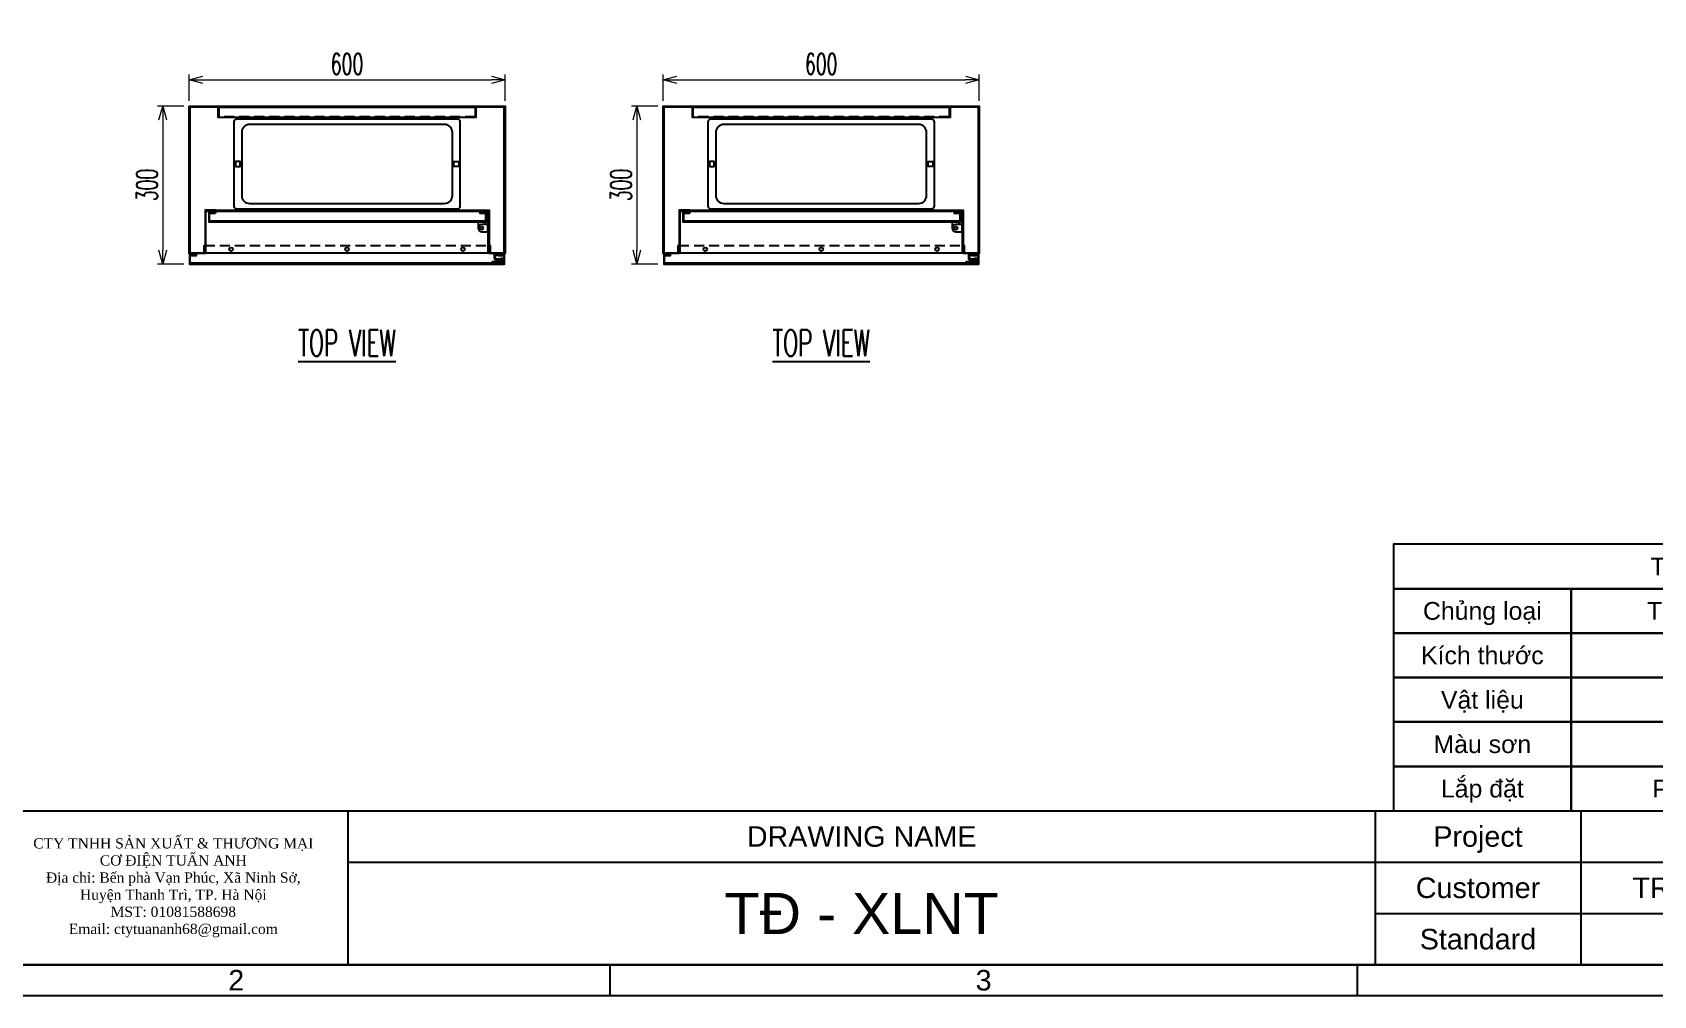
# Model space of a CAD drawing. Header units: millimetres. Extents: x 28713 to 59118, y -54378 to -19615.
# Drawn here: x 35673 to 38750, y -54378 to -52548 of the extents above; entities that cross this region are included whole.
import ezdxf
from ezdxf.enums import TextEntityAlignment as Align

# ---------------------------------------------------------------- set-up
doc = ezdxf.new("R2010")
doc.units = ezdxf.units.MM
doc.header["$LTSCALE"] = 3
doc.linetypes.add('ACAD_ISO04W100', pattern=[30, 24, -3, 0, -3])
doc.linetypes.add('HIDDEN', pattern=[9.525, 6.35, -3.175])
for name, color, linetype in [('@.TEXT', 7, 'Continuous'), ('@.VISIBLE', 7, 'Continuous'), ('centerline', 6, 'ACAD_ISO04W100'), ('dim', 7, 'Continuous'), ('equipments', 2, 'Continuous')]:
    doc.layers.add(name, color=color, linetype=linetype)
doc.styles.add('Ann_w01', font='romans.shx', dxfattribs={"width": 0.6, "bigfont": 'chineset.shx'})
doc.styles.add('Arial', font='arial.ttf')
doc.dimstyles.new('Dim 01_SC20', dxfattribs={"dimscale": 20, "dimtxt": 2, "dimasz": 1.3, "dimexe": 0.5, "dimexo": 0.5, "dimgap": 0.5, "dimtad": 1, "dimdec": 1, "dimzin": 12, "dimdsep": 46, "dimtxsty": 'Ann_w01', "dimblk": 'OPEN30', "dimcen": 1.5, "dimclrd": 6, "dimclre": 6, "dimclrt": 3, "dimadec": 1, "dimazin": 3, "dimtm": 1e-09, "dimtfac": 1, "dimtdec": 1, "dimtix": 1, "dimtmove": 0, "dimatfit": 3, "dimldrblk": 'OPEN30', "dimfxl": 1, "dimtolj": 1, "dimlwd": 20, "dimlwe": 20, "dimarcsym": 0})

# ---------------------------------------------------------------- blocks, each defined once
blk = doc.blocks.new('KHUNG BAN VE (Made by Tung)')
at = {"layer": '@.VISIBLE', "color": 8}
for p, q in [((123, 18), (123, 3)), ((223, 18), (223, 3)), ((243, 18), (243, 3)), ((123, 13), (294, 13)), ((223, 8), (294, 8)), ((148.5, 3), (148.5, 0)), ((221.25, 3), (221.25, 0))]:
    blk.add_line(p, q, dxfattribs=at)
for points in [[(0, 0), (297, 0), (297, 210), (0, 210)], [(3, 3), (294, 3), (294, 207), (3, 207)], [(3, 18), (294, 18), (294, 3), (3, 3)]]:
    blk.add_lwpolyline(points, close=True, dxfattribs=at)
at = {"layer": '@.TEXT', "color": 2, "style": 'Arial'}
for s, p in [('DRAWING NAME', (173, 15.5)), ('Project', (233, 15.5)), ('Customer', (233, 10.5)), ('Standard', (233, 5.5))]:
    blk.add_text(s, height=2, dxfattribs=at).set_placement(p, align=Align.MIDDLE_CENTER)
at = {"layer": '@.TEXT', "color": 1, "style": 'Arial'}
for s, p in [('2', (112.125, 1.5)), ('3', (184.875, 1.5))]:
    blk.add_text(s, height=2, dxfattribs=at).set_placement(p, align=Align.MIDDLE_CENTER)
for tag, height, p in [('DESIGNER_NAME', 2, (38, 15.5)), ('PROJECT_CODE', 2, (258.5, 15.5)), ('SCALE', 2, (289, 15.5)), ('APPROVED_NAME', 2, (38, 10.5)), ('CUSTOMER_NAME', 2, (258.5, 10.5)), ('PAGE', 2, (289, 10.5)), ('DRAWING_NAME', 4, (173, 8)), ('TOTAL', 2, (289, 5.5))]:
    blk.add_attdef(tag, text='', height=height, dxfattribs=at).set_placement(p, align=Align.MIDDLE_CENTER)
at = {"layer": '@.VISIBLE', "color": 30, "insert": (106, 10.5), "char_height": 1, "attachment_point": 5, "style": 'Ann_w01'}
blk.add_mtext_dynamic_manual_height_columns('{\\fTimes New Roman|b0|i0|c0|p18;\\W1;CTY TNHH SẢN XUẤT & THƯƠNG MẠI CƠ ĐIỆN TUẤN ANH\\PĐịa chỉ: Bến phà Vạn Phúc, Xã Ninh Sở, Huyện Thanh Trì, TP. Hà Nội\\PMST: 01081588698\\PEmail: ctytuananh68@gmail.com}', width=28.70976, gutter_width=99.197, heights=[0], dxfattribs=at)
blk = doc.blocks.new('Bảng thông số (Made by Tung)')
at = {"color": 8}
for points in [[(-80, 25), (0, 25), (0, 30), (-80, 30)], [(-80, 20), (-60, 20), (-60, 25), (-80, 25)], [(-60, 20), (0, 20), (0, 25), (-60, 25)], [(-80, 15), (-60, 15), (-60, 20), (-80, 20)], [(-60, 15), (0, 15), (0, 20), (-60, 20)], [(-80, 10), (-60, 10), (-60, 15), (-80, 15)], [(-60, 10), (0, 10), (0, 15), (-60, 15)], [(-80, 5), (-60, 5), (-60, 10), (-80, 10)], [(-60, 5), (0, 5), (0, 10), (-60, 10)], [(-80, 0), (-60, 0), (-60, 5), (-80, 5)], [(-60, 0), (0, 0), (0, 5), (-60, 5)]]:
    blk.add_lwpolyline(points, close=True, dxfattribs=at)
at = {"color": 4, "style": 'Arial'}
for tag, p in [('FORM', (-30, 22.5)), ('SIZE', (-30, 17.5)), ('MATERIAL', (-30, 12.5)), ('PAINTING', (-30, 7.5)), ('ASSEMBLY', (-30, 2.5))]:
    blk.add_attdef(tag, text='', height=2, dxfattribs=at).set_placement(p, align=Align.MIDDLE_CENTER)
at = {"layer": '@.TEXT', "color": 1, "style": 'Arial'}
blk.add_text('Thông số kỹ thuật', height=2, dxfattribs=at).set_placement((-40, 27.5), align=Align.MIDDLE_CENTER)
at = {"layer": '@.TEXT', "color": 2, "style": 'Arial'}
for s, p in [('Chủng loại', (-70, 22.5)), ('Kích thước', (-70, 17.5)), ('Vật liệu', (-70, 12.5)), ('Màu sơn', (-70, 7.5)), ('Lắp đặt', (-70, 2.5))]:
    blk.add_text(s, height=2, dxfattribs=at).set_placement(p, align=Align.MIDDLE_CENTER)
blk = doc.blocks.new('_Open30')
at = {"color": 0, "linetype": 'ByBlock', "lineweight": -2}
for p, q in [((-1, 0.27), (0, 0)), ((0, 0), (-1, -0.27)), ((0, 0), (-1, 0))]:
    blk.add_line(p, q, dxfattribs=at)
blk = doc.blocks.new('*D36')
at = {"layer": '@.VISIBLE', "color": 6, "lineweight": 20, "transparency": 16777216}
for p, q in [((35960.3, -52688.4), (35910.3, -52688.4)), ((35920.3, -52714.4), (35920.3, -52962.4)), ((35960.3, -52988.4), (35910.3, -52988.4))]:
    blk.add_line(p, q, dxfattribs=at)
at = {"layer": 'Defpoints', "color": 0, "transparency": 16777216}
for p in [(35970.3, -52688.4), (35920.3, -52988.4), (35970.3, -52988.4)]:
    blk.add_point(p, dxfattribs=at)
at = {"layer": '@.VISIBLE', "color": 6, "lineweight": 20, "transparency": 16777216, "xscale": 26, "yscale": 26, "zscale": 26}
for p, rotation in [((35920.3, -52688.4), 90), ((35920.3, -52988.4), 270)]:
    blk.add_blockref('_Open30', p, dxfattribs=dict(at, rotation=rotation))
at = {"layer": '@.VISIBLE', "color": 3, "transparency": 16777216, "insert": (35890.3, -52838.4), "char_height": 40, "attachment_point": 5, "rotation": 90, "style": 'Ann_w01'}
blk.add_mtext('\\A1;300', dxfattribs=at)
blk = doc.blocks.new('*D37')
at = {"layer": '@.VISIBLE', "color": 6, "lineweight": 20, "transparency": 16777216}
for p, q in [((35970.3, -52678.4), (35970.3, -52628.4)), ((35996.3, -52638.4), (36544.3, -52638.4)), ((36570.3, -52678.4), (36570.3, -52628.4))]:
    blk.add_line(p, q, dxfattribs=at)
at = {"layer": 'Defpoints', "color": 0, "transparency": 16777216}
for p in [(36570.3, -52638.4), (35970.3, -52688.4), (36570.3, -52688.4)]:
    blk.add_point(p, dxfattribs=at)
at = {"layer": '@.VISIBLE', "color": 6, "lineweight": 20, "transparency": 16777216, "xscale": 26, "yscale": 26, "zscale": 26, "rotation": 180}
blk.add_blockref('_Open30', (35970.3, -52638.4), dxfattribs=at)
at = {"layer": '@.VISIBLE', "color": 6, "lineweight": 20, "transparency": 16777216, "xscale": 26, "yscale": 26, "zscale": 26}
blk.add_blockref('_Open30', (36570.3, -52638.4), dxfattribs=at)
at = {"layer": '@.VISIBLE', "color": 3, "transparency": 16777216, "insert": (36270.3, -52608.4), "char_height": 40, "attachment_point": 5, "style": 'Ann_w01'}
blk.add_mtext('\\A1;600', dxfattribs=at)
blk = doc.blocks.new('*D38')
at = {"layer": '@.VISIBLE', "color": 6, "lineweight": 20, "transparency": 16777216}
for p, q in [((36860.3, -52688.4), (36810.3, -52688.4)), ((36820.3, -52714.4), (36820.3, -52962.4)), ((36860.3, -52988.4), (36810.3, -52988.4))]:
    blk.add_line(p, q, dxfattribs=at)
at = {"layer": 'Defpoints', "color": 0, "transparency": 16777216}
for p in [(36870.3, -52688.4), (36820.3, -52988.4), (36870.3, -52988.4)]:
    blk.add_point(p, dxfattribs=at)
at = {"layer": '@.VISIBLE', "color": 6, "lineweight": 20, "transparency": 16777216, "xscale": 26, "yscale": 26, "zscale": 26}
for p, rotation in [((36820.3, -52688.4), 90), ((36820.3, -52988.4), 270)]:
    blk.add_blockref('_Open30', p, dxfattribs=dict(at, rotation=rotation))
at = {"layer": '@.VISIBLE', "color": 3, "transparency": 16777216, "insert": (36790.3, -52838.4), "char_height": 40, "attachment_point": 5, "rotation": 90, "style": 'Ann_w01'}
blk.add_mtext('\\A1;300', dxfattribs=at)
blk = doc.blocks.new('*D39')
at = {"layer": '@.VISIBLE', "color": 6, "lineweight": 20, "transparency": 16777216}
for p, q in [((36870.3, -52678.4), (36870.3, -52628.4)), ((36896.3, -52638.4), (37444.3, -52638.4)), ((37470.3, -52678.4), (37470.3, -52628.4))]:
    blk.add_line(p, q, dxfattribs=at)
at = {"layer": 'Defpoints', "color": 0, "transparency": 16777216}
for p in [(37470.3, -52638.4), (36870.3, -52688.4), (37470.3, -52688.4)]:
    blk.add_point(p, dxfattribs=at)
at = {"layer": '@.VISIBLE', "color": 6, "lineweight": 20, "transparency": 16777216, "xscale": 26, "yscale": 26, "zscale": 26, "rotation": 180}
blk.add_blockref('_Open30', (36870.3, -52638.4), dxfattribs=at)
at = {"layer": '@.VISIBLE', "color": 6, "lineweight": 20, "transparency": 16777216, "xscale": 26, "yscale": 26, "zscale": 26}
blk.add_blockref('_Open30', (37470.3, -52638.4), dxfattribs=at)
at = {"layer": '@.VISIBLE', "color": 3, "transparency": 16777216, "insert": (37170.3, -52608.4), "char_height": 40, "attachment_point": 5, "style": 'Ann_w01'}
blk.add_mtext('\\A1;600', dxfattribs=at)

msp = doc.modelspace()

# ---------------------------------------------------------------- linework, layer by layer
at = {"layer": '@.VISIBLE', "color": 6}
for p, q in [((36020.76, -52886.43), (36519.76, -52886.43)), ((36020.76, -52887.93), (36519.76, -52887.93)), ((36920.76, -52886.43), (37419.76, -52886.43)), ((36920.76, -52887.93), (37419.76, -52887.93)), ((36002.76, -52967.43), (36537.76, -52967.43)), ((36902.76, -52967.43), (37437.76, -52967.43))]:
    msp.add_line(p, q, dxfattribs=at)
at = {"layer": '@.VISIBLE', "color": 4}
for p, q in [((36020.76, -52890.43), (36020.76, -52891.93)), ((36521.76, -52890.43), (36521.76, -52891.93)), ((36920.76, -52890.43), (36920.76, -52891.93)), ((37421.76, -52890.43), (37421.76, -52891.93))]:
    msp.add_line(p, q, dxfattribs=at)
at = {"layer": '@.VISIBLE', "linetype": 'HIDDEN'}
for p, q in [((36000.26, -52953.43), (36540.26, -52953.43)), ((36900.26, -52953.43), (37440.26, -52953.43))]:
    msp.add_line(p, q, dxfattribs=at)
at = {"layer": '@.VISIBLE'}
for points in [[(36000.26, -52953.43), (36000.26, -52968.43), (35970.26, -52968.43), (35970.26, -52688.43), (36570.26, -52688.43), (36570.26, -52968.43), (36540.26, -52968.43), (36540.26, -52953.43), (36541.76, -52953.43), (36541.76, -52966.93), (36568.76, -52966.93), (36568.76, -52690.43), (35971.76, -52690.43), (35971.76, -52966.93), (35998.76, -52966.93), (35998.76, -52953.43)], [(36900.26, -52953.43), (36900.26, -52968.43), (36870.26, -52968.43), (36870.26, -52688.43), (37470.26, -52688.43), (37470.26, -52968.43), (37440.26, -52968.43), (37440.26, -52953.43), (37441.76, -52953.43), (37441.76, -52966.93), (37468.76, -52966.93), (37468.76, -52690.43), (36871.76, -52690.43), (36871.76, -52966.93), (36898.76, -52966.93), (36898.76, -52953.43)], [(36058.26, -52802.93), (36067.26, -52802.93), (36067.26, -52793.93), (36058.26, -52793.93)], [(36482.26, -52802.93), (36473.26, -52802.93), (36473.26, -52793.93), (36482.26, -52793.93)], [(36958.26, -52802.93), (36967.26, -52802.93), (36967.26, -52793.93), (36958.26, -52793.93)], [(37382.26, -52802.93), (37373.26, -52802.93), (37373.26, -52793.93), (37382.26, -52793.93)]]:
    msp.add_lwpolyline(points, close=True, dxfattribs=at)
at = {"layer": '@.VISIBLE', "color": 151}
for points in [[(36514.76, -52690.43), (36514.76, -52710.43), (36025.76, -52710.43), (36025.76, -52690.43)], [(37414.76, -52690.43), (37414.76, -52710.43), (36925.76, -52710.43), (36925.76, -52690.43)]]:
    msp.add_lwpolyline(points, close=True, dxfattribs=at)
at = {"layer": '@.VISIBLE', "color": 151, "linetype": 'HIDDEN'}
for points in [[(36513.26, -52690.43), (36513.26, -52708.93), (36027.26, -52708.93), (36027.26, -52690.43)], [(37413.26, -52690.43), (37413.26, -52708.93), (36927.26, -52708.93), (36927.26, -52690.43)]]:
    msp.add_lwpolyline(points, dxfattribs=at)
at = {"layer": '@.VISIBLE'}
for points in [[(36060.26, -52883.43), (36480.26, -52883.43, 0.4142136), (36485.26, -52878.43), (36485.26, -52718.43, 0.4142136), (36480.26, -52713.43), (36060.26, -52713.43, 0.4142136), (36055.26, -52718.43), (36055.26, -52878.43, 0.4142136)], [(36085.26, -52873.43), (36455.26, -52873.43, 0.4142136), (36470.26, -52858.43), (36470.26, -52738.43, 0.4142136), (36455.26, -52723.43), (36085.26, -52723.43, 0.4142136), (36070.26, -52738.43), (36070.26, -52858.43, 0.4142136)], [(36960.26, -52883.43), (37380.26, -52883.43, 0.4142136), (37385.26, -52878.43), (37385.26, -52718.43, 0.4142136), (37380.26, -52713.43), (36960.26, -52713.43, 0.4142136), (36955.26, -52718.43), (36955.26, -52878.43, 0.4142136)], [(36985.26, -52873.43), (37355.26, -52873.43, 0.4142136), (37370.26, -52858.43), (37370.26, -52738.43, 0.4142136), (37355.26, -52723.43), (36985.26, -52723.43, 0.4142136), (36970.26, -52738.43), (36970.26, -52858.43, 0.4142136)]]:
    msp.add_lwpolyline(points, format="xyb", close=True, dxfattribs=at)
at = {"layer": '@.VISIBLE', "color": 6}
for points in [[(36002.26, -52967.43), (36002.26, -52887.93), (36020.76, -52887.93), (36020.76, -52886.43), (36000.76, -52886.43), (36000.76, -52967.43)], [(36538.26, -52967.43), (36538.26, -52887.93), (36519.76, -52887.93), (36519.76, -52886.43), (36539.76, -52886.43), (36539.76, -52967.43)], [(36902.26, -52967.43), (36902.26, -52887.93), (36920.76, -52887.93), (36920.76, -52886.43), (36900.76, -52886.43), (36900.76, -52967.43)], [(37438.26, -52967.43), (37438.26, -52887.93), (37419.76, -52887.93), (37419.76, -52886.43), (37439.76, -52886.43), (37439.76, -52967.43)]]:
    msp.add_lwpolyline(points, close=True, dxfattribs=at)
at = {"layer": '@.VISIBLE', "color": 4}
for points in [[(36020.76, -52890.43), (36007.76, -52890.43), (36007.76, -52908.43), (36534.76, -52908.43), (36534.76, -52890.43), (36521.76, -52890.43)], [(36521.76, -52891.93), (36533.26, -52891.93), (36533.26, -52906.93), (36009.26, -52906.93), (36009.26, -52891.93), (36020.76, -52891.93)], [(36920.76, -52890.43), (36907.76, -52890.43), (36907.76, -52908.43), (37434.76, -52908.43), (37434.76, -52890.43), (37421.76, -52890.43)], [(37421.76, -52891.93), (37433.26, -52891.93), (37433.26, -52906.93), (36909.26, -52906.93), (36909.26, -52891.93), (36920.76, -52891.93)], [(36556.29, -52970.43), (36556.26, -52971.93), (36567.76, -52971.93), (36567.76, -52986.93), (35972.76, -52986.93), (35972.76, -52971.93), (35984.26, -52971.93), (35984.26, -52970.43), (35971.26, -52970.43), (35971.26, -52988.43), (36569.26, -52988.43), (36569.26, -52970.43), (36556.26, -52970.43)], [(37456.29, -52970.43), (37456.26, -52971.93), (37467.76, -52971.93), (37467.76, -52986.93), (36872.76, -52986.93), (36872.76, -52971.93), (36884.26, -52971.93), (36884.26, -52970.43), (36871.26, -52970.43), (36871.26, -52988.43), (37469.26, -52988.43), (37469.26, -52970.43), (37456.26, -52970.43)]]:
    msp.add_lwpolyline(points, dxfattribs=at)
at = {"layer": '@.VISIBLE', "color": 6}
for centre in [(36050.26, -52960.43), (36270.26, -52960.43), (36490.26, -52960.43), (36950.26, -52960.43), (37170.26, -52960.43), (37390.26, -52960.43)]:
    msp.add_circle(centre, 3.5, dxfattribs=at)
at = {"layer": 'centerline'}
for p, q in [((36525.96, -52907.43), (36525.96, -52909.43)), ((36538.76, -52920.23), (36536.76, -52920.23)), ((37425.96, -52907.43), (37425.96, -52909.43)), ((37438.76, -52920.23), (37436.76, -52920.23))]:
    msp.add_line(p, q, dxfattribs=at)
for points in [[(36559.66, -52971.43), (36559.66, -52967.93)], [(37459.66, -52971.43), (37459.66, -52967.93)]]:
    msp.add_lwpolyline(points, dxfattribs=at)
at = {"layer": 'equipments'}
for p, q in [((36558.03, -52983.9), (36561.11, -52985.68)), ((37458.03, -52983.9), (37461.11, -52985.68))]:
    msp.add_line(p, q, dxfattribs=at)
for points in [[(36532.96, -52913.23), (36532.96, -52908.43), (36518.96, -52908.43), (36518.96, -52920.23)], [(36525.96, -52927.23), (36537.76, -52927.23), (36537.76, -52913.23), (36525.96, -52913.23)], [(37432.96, -52913.23), (37432.96, -52908.43), (37418.96, -52908.43), (37418.96, -52920.23)], [(37425.96, -52927.23), (37437.76, -52927.23), (37437.76, -52913.23), (37425.96, -52913.23)], [(36545.66, -52984.23), (36545.75, -52984.23)], [(36546.16, -52984.23), (36547.19, -52984.23)], [(36546.16, -52986.23), (36547.19, -52986.23)], [(36555.44, -52979.07), (36555.44, -52982.42)], [(36557.41, -52968.43), (36557.41, -52968.93), (36555.91, -52970.93)], [(36561.91, -52968.93), (36557.41, -52968.93)], [(36561.91, -52968.43), (36561.91, -52968.93), (36563.41, -52970.93)], [(37445.66, -52984.23), (37445.75, -52984.23)], [(37446.16, -52984.23), (37447.19, -52984.23)], [(37446.16, -52986.23), (37447.19, -52986.23)], [(37455.44, -52979.07), (37455.44, -52982.42)], [(37457.41, -52968.43), (37457.41, -52968.93), (37455.91, -52970.93)], [(37461.91, -52968.93), (37457.41, -52968.93)], [(37461.91, -52968.43), (37461.91, -52968.93), (37463.41, -52970.93)]]:
    msp.add_lwpolyline(points, dxfattribs=at)
for points in [[(36560.44, -52979.07), (36554.93, -52983.98, -0.18395), (36554.26, -52984.23), (36545.66, -52984.23), (36545.66, -52986.23), (36554.26, -52986.23, 0.18395), (36556.26, -52985.47), (36561.77, -52980.57, -3.2832193), (36561.18, -52982.83), (36559.29, -52983.49, 3.2900444), (36560.44, -52979.07), (36554.66, -52979.07, -0.4142136), (36552.16, -52976.57), (36552.16, -52973.43, -0.4142136), (36554.66, -52970.93), (36566.16, -52970.93), (36566.16, -52968.43), (36551.66, -52968.43, 0.4142136), (36549.66, -52970.43), (36549.66, -52977.37, 0.2683531), (36551.17, -52979.97), (36556.19, -52982.86)], [(37460.44, -52979.07), (37454.93, -52983.98, -0.18395), (37454.26, -52984.23), (37445.66, -52984.23), (37445.66, -52986.23), (37454.26, -52986.23, 0.18395), (37456.26, -52985.47), (37461.77, -52980.57, -3.2832193), (37461.18, -52982.83), (37459.29, -52983.49, 3.2900444), (37460.44, -52979.07), (37454.66, -52979.07, -0.4142136), (37452.16, -52976.57), (37452.16, -52973.43, -0.4142136), (37454.66, -52970.93), (37466.16, -52970.93), (37466.16, -52968.43), (37451.66, -52968.43, 0.4142136), (37449.66, -52970.43), (37449.66, -52977.37, 0.2683531), (37451.17, -52979.97), (37456.19, -52982.86)]]:
    msp.add_lwpolyline(points, format="xyb", dxfattribs=at)
for centre in [(36525.96, -52920.23), (37425.96, -52920.23)]:
    msp.add_circle(centre, 3, dxfattribs=at)
at = {"layer": 'equipments', "color": 8}
for centre in [(36563.16, -52982.13), (37463.16, -52982.13)]:
    msp.add_circle(centre, 2.1, dxfattribs=at)
at = {"layer": 'equipments'}
for centre in [(36525.96, -52920.23), (37425.96, -52920.23)]:
    msp.add_arc(centre, 7, 90, 270, dxfattribs=at)

# ---------------------------------------------------------------- block references
at = {"xscale": 16.875, "yscale": 16.875, "zscale": 16.875}
msp.add_blockref('Bảng thông số (Made by Tung)', (39606.47, -54026.92), dxfattribs=at).add_auto_attribs({'MATERIAL': 'Tôn dày 1.5mm', 'ASSEMBLY': 'Panel, nóc đáy có tấm bịt tháo rời', 'PAINTING': 'Sơn tĩnh điện RAL 7032', 'SIZE': 'C1000xR600xS300', 'FORM': 'Trong nhà, 2 lớp cánh, treo tường '})
at = {"layer": '@.VISIBLE'}
ref = msp.add_blockref('KHUNG BAN VE (Made by Tung)', (33873.47, -54377.92), dxfattribs=dict(at, xscale=19.5, yscale=19.5, zscale=19.5))
ref.add_attrib('CUSTOMER_NAME', 'TRƯỜNG PHÁT', dxfattribs={"layer": '@.TEXT', "color": 1, "height": 39, "style": 'Arial'}).set_placement((38914.22, -54173.17), align=Align.MIDDLE_CENTER)
ref.add_attrib('DRAWING_NAME', 'TĐ - XLNT', dxfattribs={"layer": '@.TEXT', "color": 1, "height": 78, "style": 'Arial'}).set_placement((37246.97, -54221.92), align=Align.MIDDLE_CENTER)

# ---------------------------------------------------------------- texts
at = {"layer": 'dim', "color": 2, "char_height": 50, "attachment_point": 5, "style": 'Ann_w01'}
for insert in [(36270.26, -53138.43), (37170.26, -53138.43)]:
    msp.add_mtext('\\A1;{\\LTOP VIEW}', dxfattribs=dict(at, insert=insert))

# ---------------------------------------------------------------- dimensions: what is measured, and where the dimension line sits
at = {"layer": '@.VISIBLE'}
for base, p1, p2, picture, middle in [((36570.26, -52638.43), (35970.26, -52688.43), (36570.26, -52688.43), '*D37', (36270.26, -52608.43)), ((37470.26, -52638.43), (36870.26, -52688.43), (37470.26, -52688.43), '*D39', (37170.26, -52608.43))]:
    dim = msp.add_linear_dim(base=base, p1=p1, p2=p2, dimstyle='Dim 01_SC20', dxfattribs=at)
    dim.commit()
    dim.dimension.update_dxf_attribs({"geometry": picture, "text_midpoint": middle})
for base, p1, p2, picture, middle in [((35920.26, -52988.43), (35970.26, -52688.43), (35970.26, -52988.43), '*D36', (35890.26, -52838.43)), ((36820.26, -52988.43), (36870.26, -52688.43), (36870.26, -52988.43), '*D38', (36790.26, -52838.43))]:
    dim = msp.add_linear_dim(base=base, p1=p1, p2=p2, angle=90, dimstyle='Dim 01_SC20', dxfattribs=at)
    dim.commit()
    dim.dimension.update_dxf_attribs({"geometry": picture, "text_midpoint": middle})

doc.saveas('drawing.dxf')
